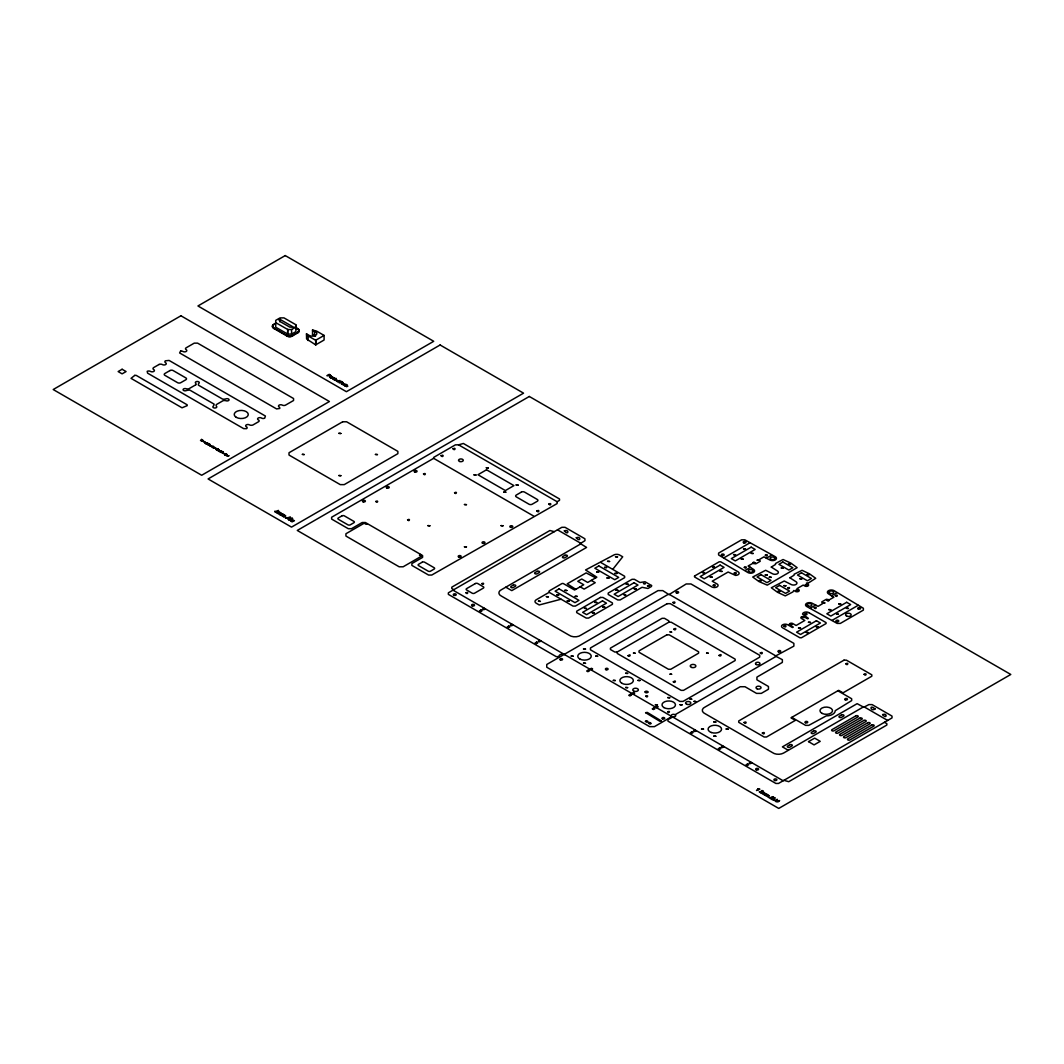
<?xml version="1.0" encoding="UTF-8"?>
<svg xmlns="http://www.w3.org/2000/svg" width="1064" height="1064" viewBox="0 0 1064 1064"><rect width="100%" height="100%" fill="white"/><g stroke="black" fill="none" stroke-linecap="round" stroke-linejoin="round"><path stroke-width="1.5" d="M505.812 587.182L511.771 590.626L586.583 547.428L580.306 543.584L584.974 540.658L584.894 538.77L565.024 527.305L561.845 527.305L448.343 592.834L448.343 594.364L556.233 656.648L558.879 656.648C558.627 652.724 569.679 653.961 563.255 654.945L546.75 664.481L546.75 667.234L649.652 726.646L654.427 726.646L671.025 717.056L671.251 715.633A2.248 1.303 0 0 1 673.685 714.343A2.248 1.303 0 0 1 675.707 715.859A2.248 1.303 0 0 1 672.913 716.883L667.979 719.636L667.966 721.153L775.869 783.45L778.516 783.45L892.018 717.921L892.018 716.085L872.161 704.621L868.902 704.581L863.808 707.267L857.132 703.663L782.399 746.875L788.318 750.28M645.143 691.972L645.303 691.613A1.343 0.785 0 0 1 647.83 691.972L647.79 692.185M204.607 441.853C207.148 442.531 201.442 441.972 204.088 441.374M645.316 691.587L645.13 691.999A1.343 0.785 0 0 0 647.644 692.398L647.83 691.972M612.731 569.386L622.706 556.791L619.674 555.049A4.229 2.434 0 0 0 613.516 555.155L585.559 569.958L596.837 577.18L587.7 582.46L581.742 579.016L577.765 581.316L583.724 584.748L574.587 590.028L563.335 583.564A1.343 0.771 0 0 0 561.726 583.697L549.157 590.946L549.157 592.316L572.991 606.081L575.385 606.081L624.648 577.646L624.648 576.262L600.801 562.497M224.664 454.195C223.48 454.86 226.18 452.679 224.69 454.142M580.598 543.997L501.849 589.469A7.448 4.296 0 0 0 501.849 596.345L569.001 635.115A7.448 4.296 0 0 0 580.917 635.115L658.004 590.613L662.766 590.613L668.99 594.616L686.214 583.963L690.975 583.963L793.877 643.374L793.877 646.127L775.43 656.062L782.359 659.667L782.359 662.407L756.93 677.09L756.93 679.843L768.461 686.493L768.461 689.246L761.305 693.382L756.531 693.382L745.013 686.732L740.238 686.732L705.286 706.908A7.448 4.296 0 0 0 705.286 713.798L772.424 752.567A7.448 4.296 0 0 0 783.583 753.059L863.09 707.095M297.069 333.258L297.375 333.059A3.365 1.942 0 0 0 297.96 331.37M279.726 319.187L278.861 319.692L280.045 321.528L289.754 327.113L293.637 327.22L279.726 319.187L279.726 321.714M275.722 322.645L287.719 329.481L287.639 334.123L287.719 329.481M276.268 322.791L273.727 324.254A4.495 2.594 0 0 0 273.727 327.925L286.442 335.266A4.495 2.594 0 0 0 292.8 335.266L297.893 332.327A4.495 2.594 0 0 0 297.893 328.656L295.06 327.034M276.268 323.243L273.727 324.72A4.495 2.594 0 0 0 273.342 324.972M287.719 334.069L275.722 327.233L275.722 320.357L280.045 317.897L283.982 317.883L295.898 324.759L295.898 331.649L291.576 334.096L287.639 334.123M287.639 329.534L291.616 329.534L295.898 327.06M295.898 329.348L295.819 324.813M306.472 333.87L308.121 335.931L315.675 340.281L324.094 335.426L324.094 340.014L315.675 344.869L306.592 338.977L306.472 333.87L309.079 335.373A4.549 2.633 0 0 0 315.902 335.12A4.549 2.633 0 0 0 314.572 331.25L312.457 330.026M212.813 446.308L211.603 447.013L214.077 447.638L212.654 447.625L213.744 446.468L212.561 446.268M218.107 448.968L216.843 450.032L218.399 449.141L216.072 449.128C217.841 446.335 213.412 451.402 217.947 448.875M433.647 458.331L331.622 517.237L331.622 519.072L348.3 528.715L351.479 528.715L362.212 522.517L365.391 522.517L422.608 555.554L422.608 557.39L411.874 563.574L411.874 565.41L428.566 575.052L431.745 575.052L557.137 503.565L557.137 501.729L458.597 444.845L455.419 444.845L433.647 457.414L433.647 458.331L533.782 516.146M458.597 444.845L463.372 443.475L559.518 498.976L559.518 500.359L557.137 501.729M367.373 523.661L366.189 524.353L364.194 523.209L345.92 533.756L345.92 536.057L399.16 566.793L403.136 566.793L421.411 556.233L419.429 555.089L420.626 554.397M484.173 608.156L482.577 609.073L483.774 609.765L485.37 608.847M549.157 592.316L536.442 599.657A4.229 2.434 0 0 0 536.243 603.221L539.262 604.964L561.074 599.205M511.983 624.222L510.401 625.14L511.584 625.832L513.181 624.914M539.794 640.275L538.211 641.193L539.395 641.885L540.991 640.967M723.746 557.935L749.974 542.786M564.944 653.974L668.006 594.47M745.252 570.384L750.466 567.365A78.55 45.353 0 0 0 753.432 569.333A3.937 2.274 0 0 1 753.432 572.538A3.937 2.274 0 0 1 747.872 572.538L718.586 554.942L718.586 553.107L741.635 539.807L744.813 539.807L775.284 556.711A3.937 2.274 0 0 1 775.284 559.93A3.937 2.274 0 0 1 769.724 559.93A78.537 45.34 0 0 0 766.319 558.214L766.266 558.174A79.401 45.845 0 0 0 763.965 556.831L759.603 559.371L760.188 561.3L755.812 563.827L752.607 563.455L748.072 566.008A79.401 45.845 0 0 0 750.399 567.338L750.466 567.365M766.319 558.214L771.546 555.195M617.173 652.033L668.817 622.214L671.211 622.214L735.171 659.148L735.171 660.518L683.527 690.35L681.133 690.35L617.173 653.416L617.173 652.033L614.793 652.033L610.417 649.506L610.417 648.136L662.074 618.317L664.455 618.317L668.817 620.844L668.817 622.214M589.855 669.176L591.451 668.259L592.635 668.95L591.052 669.868M631.896 693.449L633.479 692.531L634.676 693.223L633.093 694.14M810.489 608.049L815.636 605.004A79.401 45.845 0 0 0 818.003 606.387L822.419 603.767L821.78 601.905L826.382 599.285L829.361 599.764L833.897 597.21A79.401 45.845 0 0 0 831.569 595.88L831.503 595.84A78.537 45.34 0 0 0 828.537 593.885A3.937 2.274 0 0 1 828.537 590.666A3.937 2.274 0 0 1 834.096 590.666L863.383 608.262L863.383 610.098L840.334 623.411L837.155 623.411L806.685 606.493A3.937 2.274 0 0 1 806.685 603.288A3.937 2.274 0 0 1 812.244 603.288A78.55 45.353 0 0 0 815.636 605.004L815.702 605.03M831.503 595.84L836.716 592.834M655.411 707.028L657.007 706.11L658.204 706.802L656.608 707.72M831.995 620.418L858.222 605.283M675.081 714.715L775.683 656.634M695.151 729.971L693.555 730.888L694.752 731.58L696.335 730.662M722.961 746.024L721.365 746.941L722.562 747.633L724.158 746.715M750.772 762.077L749.189 762.994L750.373 763.686L751.969 762.768M222.788 452.798L223.387 452.107L222.469 451.482L220.9 452.386C225.621 452.453 222.961 454.594 223.094 452.852M671.171 716.152L564.944 654.799M324.094 335.426L316.553 331.064L312.537 330.066L312.537 334.655L313.88 334.761M808.893 612.691L826.09 622.626L826.09 623.544L801.458 637.762L799.875 637.762L782.585 627.787A3.658 2.115 0 0 1 784.221 624.249L785.166 624.182A3.658 2.115 0 0 1 787.759 624.794L792.52 627.547L793.318 627.095L789.94 625.14A1.968 1.131 0 0 1 789.94 623.531A1.968 1.131 0 0 1 792.72 623.531L796.098 625.486L804.836 620.445L801.458 618.49A1.968 1.131 0 0 1 801.458 616.881A1.968 1.131 0 0 1 804.238 616.881L807.616 618.836L808.414 618.37L802.575 614.128A3.658 2.115 0 0 1 804.836 612.186A3.658 2.115 0 0 1 808.813 612.638L808.879 612.691M312.537 334.655L314.572 335.825A4.549 2.633 0 0 1 315.516 336.251M295.06 327.486L297.893 329.122A4.495 2.594 0 0 1 298.279 329.375M291.576 329.507L291.616 334.123M837.847 690.775L851.679 698.755L851.679 700.591L835.24 710.686A8.991 5.187 0 0 1 826.249 715.886L808.773 725.369L805.594 725.369L791.762 717.389M557.483 529.819L580.598 543.172M669.442 594.47L775.683 655.81M864.527 707.095L887.655 720.448M554.304 531.654L549.928 530.51L451.788 587.168L451.788 588.552L453.783 589.695M884.477 722.283L886.857 723.666L886.857 725.036L788.717 781.694L783.955 780.324M595.641 577.872L586.158 572.898L567.232 583.803L575.77 589.336M591.265 580.399L595.242 582.686L584.123 589.11L580.146 586.823M452.985 590.161L563.521 653.974M672.621 716.963L783.157 780.776M274.552 328.856L274.233 328.656A3.365 1.942 0 0 1 273.568 327.22M316.114 340.028L316.114 344.616M315.675 340.281L315.675 344.869M314.572 331.25L314.572 335.825M308.121 335.931L308.121 340.52M298.598 329.654A4.495 2.594 0 0 1 297.893 332.793L291.669 336.357A3.365 1.942 0 0 1 287.573 336.357L273.727 328.39A4.495 2.594 0 0 1 273.009 325.252M292.8 335.732A4.495 2.594 0 0 1 286.442 335.732M694.539 576.036L694.539 576.954L711.829 586.929A3.658 2.115 0 0 0 717.934 585.985L718.067 585.439A3.658 2.115 0 0 0 716.99 583.95L712.228 581.197L728.122 572.02L735.463 575.385A3.658 2.115 0 0 0 738.842 574.081A3.658 2.115 0 0 0 738.044 571.794L720.767 561.805L719.171 561.805L694.539 576.036M207.946 444.819L209.648 444.114L207.946 444.819M333.471 379.369L334.109 379.821L336.038 378.319L333.471 379.369M344.576 385.78L345.215 386.232L347.143 384.729L344.776 384.051C340.254 386.192 348.447 383.519 344.683 385.634M291.323 520.775L294.422 520.575L292.161 521.879L290.618 521.014L292.361 519.378L292.972 519.724L291.323 520.775M211.217 445.75L209.887 445.949L211.217 445.75M347.662 386.112C346.611 385.075 345.481 387.974 347.662 386.112M279.779 512.635L278.103 513.752L281.002 513.287L279.46 514.55L280.058 514.896L281.907 513.752L278.994 511.664L276.733 512.968L279.779 512.702M283.662 514.883L281.973 516L284.886 515.535L283.343 516.785L283.942 517.131L285.79 515.987L282.878 513.899L280.617 515.215L283.662 514.883M763.939 792.933L762.423 793.93L765.029 793.518L764.191 794.954L765.854 793.93L763.234 792.055L761.186 793.225L763.939 792.933M767.423 794.941L765.92 795.952L768.527 795.526L767.676 796.976L769.352 795.939L766.718 794.063L764.684 795.247L767.423 795.008M759.39 791.869L760.64 792.72A1.436 0.825 0 0 0 761.598 792.56L762.183 791.789L761.398 791.27L763.486 791.35L762.05 790.525C760.574 791.363 761.531 792.653 759.39 791.869M651.54 585.519L651.501 586.424L647.963 588.459L642.031 587.301L620.113 599.95L617.732 599.95L608.196 594.443L608.196 593.074L632.029 579.308L634.41 579.308L639.943 582.5L645.023 581.755L651.54 585.519M201.681 441.094L203.317 441.081L201.721 441.015M208.717 445.164L210.353 445.151L208.717 445.164M334.641 379.875C335.399 381.896 338.605 378.172 334.641 379.875M274.712 511.438L275.403 512.25A1.423 0.825 0 0 0 276.214 512.396L276.76 512.343A1.343 0.771 0 0 0 277.438 511.983C280.47 508.738 277.039 511.598 274.712 511.438M765.269 574.946L767.277 574.986L765.269 574.946M575.172 596.345L577.18 596.399L575.172 596.345M594.749 602.384L596.758 602.437L594.749 602.384M626.27 584.256L628.265 584.296L626.27 584.256M775.869 800.926L779.606 800.607C777.93 803.626 772.105 800.607 777.358 799.317L775.869 800.926M875.06 708.943C870.658 712.281 868.743 703.45 875.06 708.943M227.257 454.833L225.275 455.379L227.257 454.833M407.592 519.87C409.48 522.424 410.571 517.822 407.592 519.87M441.094 455.724C443.169 458.531 444.366 453.477 441.094 455.724M464.449 546.763L466.444 546.843L464.449 546.763M771.307 567.072L777.358 570.942A3.431 1.982 0 0 1 777.358 573.735A3.431 1.982 0 0 1 772.504 573.735L765.654 570.264L752.727 577.034L758.965 581.556L767.264 585.134L797.136 567.657L790.911 563.122L783.051 559.518L775.536 563.508L775.536 564.425L771.307 567.072M789.9 577.805L795.952 581.676A3.431 1.982 0 0 1 795.952 584.469A3.431 1.982 0 0 1 791.111 584.469L784.248 580.997L771.32 587.767L777.558 592.302L785.259 595.88L792.933 591.903L793.811 590.48L795.393 591.398A2.248 1.303 0 0 0 798.572 591.398A2.248 1.303 0 0 0 798.572 589.562L796.989 588.645L803.187 585.067L804.77 585.985A2.248 1.303 0 0 0 807.948 585.985A2.248 1.303 0 0 0 807.948 584.149L806.366 583.232L808.826 582.726L815.716 578.297L809.505 573.855L802.083 570.317L794.13 574.241L794.13 575.159L789.9 577.805M503.817 492.1L505.812 492.18L503.817 492.1M206.682 444.034C208.597 444.938 208.73 443.063 206.709 443.994M341.424 383.865C344.244 386.298 344.882 382.149 341.464 383.798M614.912 573.39L616.921 573.483L614.912 573.39M808.52 741.608L814.066 744.906L820.224 741.342L814.665 738.137L808.52 741.608M595.827 656.102L597.795 656.342L595.907 655.956M548.785 504.097C550.74 506.943 552.123 501.902 548.785 504.097M338.884 433.341L340.879 433.474L338.884 433.341M222.975 452.187L221.485 452.413L222.975 452.187M337.102 381.018L338.445 380.899L337.102 381.018M302.336 454.434L304.317 454.581L302.429 454.288M338.884 475.528L340.879 475.688L338.884 475.528M375.446 454.434L377.427 454.581L375.446 454.434M375.831 501.477C377.467 504.097 378.97 499.548 375.831 501.477M423.512 473.946C425.148 476.579 426.651 472.017 423.512 473.946M427.901 525.629L429.896 525.776L427.901 525.629M453.038 448.795C454.847 451.681 456.496 446.667 453.038 448.795M454.581 492.712C456.217 495.345 457.719 490.783 454.581 492.712M464.463 504.522L466.444 504.668L464.463 504.522M474.039 474.863L476.02 475.01L474.039 474.863M486.341 467.748L488.336 467.894L486.341 467.748M465.992 592.794C467.548 595.295 468.971 590.959 465.992 592.794M481.886 583.617C483.442 586.118 484.798 581.795 481.886 583.617M501.011 525.629L503.006 525.776L501.011 525.629M516.133 484.945L518.115 485.091L516.133 484.945M536.868 510.959C538.677 513.846 540.326 508.831 536.868 510.959M538.451 601.227L540.432 601.386L538.544 601.094M546.391 596.638L548.372 596.798L546.391 596.638M564.346 530.856C568.588 536.203 569.493 528.768 564.346 530.856M556.924 594.922L558.906 595.069L557.017 594.776M576.276 537.732C580.505 543.079 581.409 535.644 576.276 537.732M567.245 600.881L569.24 601.04L567.245 600.881M571.195 656.062L573.19 656.222L571.195 656.062M596.651 571.98L598.646 572.139L596.651 571.98M583.524 648.96L585.506 649.107L583.524 648.96M592.382 612.891L594.377 613.037L592.382 612.891M604.591 567.391L606.586 567.551L604.591 567.391M583.524 663.178L585.506 663.324L583.524 663.178M607.584 561.313L609.566 561.473L607.584 561.313M606.985 577.952L608.967 578.098L606.985 577.952M602.716 606.919L604.698 607.078L602.716 606.919M615.524 556.725L617.519 556.884L615.524 556.725M623.903 594.749L625.885 594.909L624.009 594.616M613.316 680.388L615.311 680.534L613.316 680.388M634.237 588.791L636.219 588.937L634.237 588.791M643.534 583.538L645.196 583.671L643.534 583.538M628.026 655.69C630.048 658.018 631.577 652.804 628.026 655.69M625.632 673.273L627.627 673.419L625.632 673.273M647.511 585.838L649.16 585.958L647.511 585.838M625.632 687.49L627.627 687.65L625.632 687.49M633.492 653.07L635.035 653.176L633.492 653.07M637.948 680.388L639.943 680.534L637.948 680.388M645.795 696.162C647.444 698.795 648.934 694.233 645.795 696.162M645.622 712.681L659.786 721.246L661.436 720.993L647.271 712.414L645.622 712.681M672.9 602.477C674.696 605.363 676.345 600.349 672.9 602.477M655.437 704.701L657.419 704.847L655.437 704.701M673.712 629.303C675.72 631.63 677.196 626.443 673.712 629.303M670.054 674.164L671.597 674.283L670.054 674.164M667.753 697.585L669.735 697.745L667.753 697.585M673.312 681.838C675.321 684.165 676.81 678.978 673.312 681.838M702.506 572.552L704.488 572.698L702.506 572.552M680.069 704.701L682.051 704.847L680.069 704.701M710.207 577.007L712.202 577.154L710.207 577.007M712.441 566.819L714.423 566.966L712.441 566.819M713.213 585.253C715.021 588.139 716.671 583.125 713.213 585.253M690.044 699.088L691.706 699.208L690.044 699.088M720.142 571.275L722.137 571.421L720.142 571.275M694.021 701.376L695.683 701.509L694.021 701.376M706.602 653.07L708.145 653.176L706.602 653.07M733.575 554.61L735.57 554.77L733.575 554.61M734.266 573.097C736.075 575.983 737.724 570.969 734.266 573.097M701.522 729.013L703.517 729.159L701.522 729.013M719.011 655.451C721.033 657.778 722.562 652.578 719.011 655.451M743.51 548.878L745.505 549.024L743.51 548.878M741.289 559.066L743.271 559.212L741.289 559.066M744.295 567.312C746.09 570.198 747.739 565.183 744.295 567.312M751.224 553.333L753.206 553.48L751.224 553.333M713.838 721.897L715.833 722.057L713.838 721.897M753.206 562.43L754.868 562.563L753.206 562.43M713.838 736.128L715.833 736.275L713.838 736.128M757.182 560.143L758.845 560.263L757.182 560.143M759.377 580.612L761.359 580.758L759.47 580.465M765.349 555.155C767.157 558.041 768.807 553.027 765.349 555.155M726.153 729.013L728.148 729.159L726.153 729.013M769.272 577.193L771.254 577.34L769.272 577.193M744.082 722.483C745.891 725.369 747.54 720.355 744.082 722.483M760.308 652.937C762.117 655.823 763.766 650.809 760.308 652.937M781.269 567.963L783.25 568.123L781.269 567.963M777.97 591.345L779.952 591.491L777.97 591.345M788.544 563.774L790.525 563.92L788.544 563.774M783.889 585.626L785.884 585.785L783.889 585.626M783.982 626.111C785.777 628.997 787.427 623.983 783.982 626.111M762.356 733.029C764.165 735.916 765.814 730.901 762.356 733.029M795.952 590.321C797.508 592.821 798.931 588.485 795.952 590.321M799.862 578.71L801.857 578.856L799.862 578.71M789.954 624.422L791.949 624.568L789.954 624.422M807.137 574.507L809.119 574.653L807.137 574.507M805.328 584.907C806.884 587.408 808.308 583.072 805.328 584.907M798.532 627.999L800.527 628.146L798.532 627.999M802.269 617.306L804.264 617.452L802.269 617.306M805.036 613.941C806.845 616.841 808.494 611.827 805.036 613.941M806.246 632.442L808.228 632.601L806.246 632.442M808.467 622.267L810.462 622.413L808.467 622.267M814.226 607.69C816.035 610.576 817.684 605.562 814.226 607.69M816.181 626.709L818.163 626.869L816.181 626.709M823.15 602.822L824.813 602.942L823.15 602.822M827.127 600.522L828.789 600.655L827.127 600.522M828.789 609.579L830.784 609.739L828.789 609.579M835.293 595.534C837.089 598.42 838.738 593.406 835.293 595.534M838.725 603.847L840.72 603.993L838.725 603.847M836.504 614.034L838.485 614.181L836.597 613.888M846.439 608.302L848.42 608.448L846.439 608.302M845.8 663.75C847.596 666.649 849.258 661.635 845.8 663.75M882.601 714.596C886.831 719.942 887.735 712.508 882.601 714.596M864.088 674.283C865.75 677.209 867.639 672.222 864.088 674.283M206.615 442.97C204.288 444.632 204.381 441.374 206.615 442.97M212.933 447.372L213.824 447.346L212.973 447.319M336.53 380.872L337.74 381.949L340.081 380.593L336.53 380.872M207.108 444.087L207.227 444.021M342.049 383.944L343.02 384.064L342.049 383.944M564.878 590.307L566.859 590.507L564.878 590.307M584.455 608.276L586.424 608.475L584.455 608.276M615.963 590.148L617.945 590.347L615.963 590.148M227.031 454.953L226.153 455.033L227.031 454.953M205.339 442.983L206.203 442.93L205.339 442.983M330.638 375.459L326.901 375.698L329.242 374.342L330.638 375.459M342.834 382.495L339.097 382.734L341.438 381.377L342.834 382.495M667.78 711.763C668.937 714.197 670.799 710.167 667.78 711.763M787.892 587.873C789.049 590.307 790.924 586.291 787.892 587.873M219.131 450.165L217.136 450.218L219.104 450.232M228.84 455.778L226.845 455.818L228.84 455.778M334.242 378.146L332.806 379.103L333.551 377.933L331.263 378.212L332.966 377.228L334.242 378.146M329.96 375.353L328.656 375.233L329.96 375.353M342.156 382.388L340.852 382.269L342.156 382.388M336.557 379.782L335.692 379.622L336.557 379.782M670.081 631.91L671.584 632.136L670.081 631.91M290.445 517.277L288.57 519.804L287.081 518.128L285.431 517.995L290.445 517.277M773.541 797.109L771.852 799.383L769.033 797.747L773.541 797.109M219.463 450.245C215.527 452.506 222.482 450.444 219.251 451.056L219.463 450.245M289.381 517.503L288.65 518.421L287.799 517.929L289.381 517.503M772.57 797.308L771.147 797.694L772.57 797.308M180.933 315.782L53.2 389.53L201.681 475.262L329.414 401.514L180.933 315.782M285.245 255.573L197.944 305.967L346.412 391.698L433.713 341.291L285.245 255.573M122.107 369.261L118.131 371.562L122.107 373.85L126.084 371.562L122.107 369.261M134.742 375.379L131.032 378.358L182.024 407.805L187.184 405.65L187.184 404.812L136.192 375.379L134.742 375.379M180.641 350.987L179.63 352.942L276.574 408.922L279.752 408.456A3.87 2.234 0 0 0 279.207 406.993A2.248 1.303 0 0 1 279.114 405.158A2.248 1.303 0 0 1 282.293 405.105A2.381 1.383 0 0 0 285.471 405.158L293.571 400.49L293.571 398.534L197.611 343.14L194.233 343.14L186.147 347.808A2.248 1.303 0 0 0 186.147 349.644A2.248 1.303 0 0 1 186.147 351.479A2.248 1.303 0 0 1 182.968 351.479A2.939 1.702 0 0 0 180.641 350.987M159.055 364.473L153.549 367.652A2.54 1.476 0 0 0 153.748 369.607A2.248 1.303 0 0 1 153.748 371.442A2.248 1.303 0 0 1 150.569 371.442A2.54 1.476 0 0 0 147.191 371.323L147.59 373.158L243.669 428.632L246.529 428.672A2.367 1.37 0 0 0 246.343 426.717L246.236 426.664A2.248 1.303 0 0 1 246.223 424.948A2.248 1.303 0 0 1 249.162 424.722L249.734 425.002A2.766 1.596 0 0 0 252.886 425.002L258.392 421.823A2.181 1.264 0 0 0 258.392 419.908L258.166 419.801A2.248 1.303 0 0 1 258.326 417.966A2.248 1.303 0 0 1 261.505 418.059A2.301 1.33 0 0 0 264.75 418.152L265.402 416.037L169.083 360.43L165.412 360.816A2.54 1.476 0 0 0 165.612 362.757A2.248 1.303 0 0 1 165.612 364.593A2.248 1.303 0 0 1 162.433 364.593A2.54 1.476 0 0 0 159.055 364.473M169.961 370.565L164.88 373.504A2.248 1.303 0 0 0 164.88 375.339L177.595 382.681A2.248 1.303 0 0 0 180.774 382.681L185.854 379.742A2.248 1.303 0 0 0 185.854 377.906L173.139 370.565A2.248 1.303 0 0 0 169.961 370.565M195.67 384.862L188.953 388.732A3.032 1.756 0 0 1 186.027 388.706A1.968 1.131 0 0 0 183.075 389.69A1.968 1.131 0 0 0 186.027 390.674A7.169 4.136 0 0 1 189.858 390.116L214.077 404.107A7.169 4.136 0 0 1 213.119 406.315A1.968 1.131 0 0 0 214.822 408.017A1.968 1.131 0 0 0 216.524 406.315A3.338 1.929 0 0 1 216.378 404.559L223.081 400.689A3.338 1.929 0 0 1 226.113 400.782A1.968 1.131 0 0 0 229.066 399.798A1.968 1.131 0 0 0 226.113 398.814A4.988 2.873 0 0 1 222.669 399.146L198.436 385.168A4.988 2.873 0 0 1 199.008 383.173A1.968 1.131 0 0 0 197.305 381.471A1.968 1.131 0 0 0 195.603 383.173A3.032 1.756 0 0 1 195.67 384.862M201.615 439.445L200.511 440.616L202.852 440.163L201.615 439.445M207.547 442.863L205.977 443.768L207.547 442.863M330.758 375.964C326.475 377.654 333.91 376.589 330.758 375.964M332.061 376.709L330.359 377.693L332.061 376.709M332.7 376.337L332.7 376.337M214.742 447.518C211.922 448.636 216.843 447.944 214.742 447.518M221.259 450.777L219.689 451.681L221.259 450.777M226.472 453.796L224.903 454.7L226.472 453.796M440.11 344.989L208.078 478.946L291.509 527.119L523.554 393.161L440.11 344.989M342.648 421.783L289.009 452.745L289.009 455.046L340.254 484.625L344.231 484.625L397.87 453.663L397.87 451.375L346.611 421.783L342.648 421.783M292.028 518.195L288.903 520.003L292.627 518.54L292.028 518.195M529.313 396.473L297.268 530.444L778.755 808.427L1010.8 674.47L529.313 396.473M341.956 515.867L338.379 517.929A1.689 0.971 0 0 0 338.379 519.312L347.915 524.818A1.689 0.971 0 0 0 350.295 524.818L353.873 522.743A1.689 0.971 0 0 0 353.873 521.373L344.337 515.867A1.689 0.971 0 0 0 341.956 515.867M486.527 469.783L477.949 474.743L505.36 490.571L513.939 485.61L486.527 469.783M521.373 492.1L516.293 495.039A2.248 1.303 0 0 0 516.293 496.875L529.008 504.216A2.248 1.303 0 0 0 532.186 504.216L537.267 501.277A2.248 1.303 0 0 0 537.267 499.442L524.552 492.1A2.248 1.303 0 0 0 521.373 492.1M422.209 562.204L418.631 564.266A1.689 0.971 0 0 0 418.631 565.649L428.167 571.155A1.689 0.971 0 0 0 430.548 571.155L434.125 569.08A1.689 0.971 0 0 0 434.125 567.711L424.589 562.204A1.689 0.971 0 0 0 422.209 562.204M475.369 583.551L466.631 588.605A1.689 0.971 0 0 0 466.631 589.975L472.19 593.193A1.689 0.971 0 0 0 474.571 593.193L483.309 588.139A1.689 0.971 0 0 0 483.309 586.769L477.749 583.551A1.689 0.971 0 0 0 475.369 583.551M513.247 585.134L511.199 586.317A1.463 0.838 0 0 0 511.199 587.514A1.463 0.838 0 0 0 513.274 587.514L515.322 586.331A1.463 0.838 0 0 0 515.322 585.134A1.463 0.838 0 0 0 513.247 585.134M537.094 571.368L535.059 572.538A1.463 0.838 0 0 0 535.059 573.735A1.463 0.838 0 0 0 537.121 573.735L539.155 572.565A1.463 0.838 0 0 0 539.155 571.368A1.463 0.838 0 0 0 537.094 571.368M564.904 555.315L562.856 556.499A1.463 0.838 0 0 0 562.856 557.696A1.463 0.838 0 0 0 564.918 557.696L566.966 556.512A1.463 0.838 0 0 0 566.966 555.315A1.463 0.838 0 0 0 564.904 555.315M480.995 609.991L479.399 610.909L480.596 611.601L482.192 610.683L480.995 609.991M559.092 588.884L555.115 591.172L574.986 602.65L578.949 600.349L559.092 588.884M598.819 565.942L594.843 568.229L614.713 579.707L618.689 577.406L598.819 565.942M508.805 626.058L507.222 626.975L508.406 627.654L510.002 626.749L508.805 626.058M600.508 597.436L576.675 611.202L576.675 612.585L586.211 618.078L588.591 618.078L612.425 604.325L612.425 602.942L602.902 597.436L600.508 597.436M602.503 600.881L582.633 612.345L586.61 614.646L606.467 603.168L602.503 600.881M634.024 582.753L614.154 594.217L618.131 596.518L637.988 585.04L634.024 582.753M536.615 642.111L535.032 643.028L536.216 643.72L537.812 642.802L536.615 642.111M720.089 565.09L700.218 576.555L704.195 578.856L724.065 567.378L720.089 565.09M751.171 547.149L731.301 558.613L735.277 560.914L755.134 549.436L751.171 547.149M667.141 603.687L590.453 647.963L590.453 649.798L679.856 701.415L683.035 701.415L759.709 657.14L759.709 655.304L670.32 603.687L667.141 603.687M588.272 670.094L586.676 671.012L587.873 671.703L589.456 670.786L588.272 670.094M761.026 574.64L757.049 576.927L766.984 582.66L770.961 580.372L761.026 574.64M782.878 562.018L778.901 564.306L788.836 570.051L792.813 567.75L782.878 562.018M666.835 634.836L639.025 650.889L639.025 652.259L668.418 669.243L670.812 669.243L698.622 653.176L698.622 651.806L669.216 634.836L666.835 634.836M779.619 585.373L775.643 587.661L785.578 593.393L789.554 591.105L779.619 585.373M801.471 572.751L797.508 575.052L807.43 580.784L811.406 578.484L801.471 572.751M630.3 694.366L628.718 695.284L629.915 695.976L631.497 695.058L630.3 694.366M653.828 707.946L652.232 708.863L653.429 709.555L655.025 708.637L653.828 707.946M846.691 602.304L826.834 613.768L830.798 616.069L850.668 604.591L846.691 602.304M816.434 620.711L796.577 632.189L800.54 634.477L820.411 623.012L816.434 620.711M646.473 720.674L645.289 721.365L646.872 722.283L648.069 721.591L646.473 720.674M649.652 722.509L648.468 723.201L650.051 724.119L651.248 723.427L649.652 722.509M691.972 731.806L690.376 732.724L691.573 733.415L693.156 732.498L691.972 731.806M844.018 660.159L738.722 720.94L738.722 722.323L764.151 737.006L766.532 737.006L795.34 720.368L790.964 717.841L838.645 690.323L843.021 692.837L871.828 676.212L871.828 674.829L846.399 660.159L844.018 660.159M719.783 747.859L718.187 748.777L719.384 749.468L720.98 748.551L719.783 747.859M747.593 763.912L746.01 764.83L747.194 765.521L748.79 764.604L747.593 763.912M789.807 744.8L787.759 745.984A1.463 0.838 0 0 0 787.759 747.181A1.463 0.838 0 0 0 789.834 747.181L791.882 745.997A1.463 0.838 0 0 0 791.882 744.8A1.463 0.838 0 0 0 789.807 744.8M813.654 731.034L811.619 732.218A1.463 0.838 0 0 0 811.619 733.402A1.463 0.838 0 0 0 813.681 733.402L815.729 732.231A1.463 0.838 0 0 0 815.729 731.034A1.463 0.838 0 0 0 813.654 731.034M841.464 714.981L839.416 716.165A1.463 0.838 0 0 0 839.416 717.362A1.463 0.838 0 0 0 841.478 717.362L843.526 716.178A1.463 0.838 0 0 0 843.526 714.981A1.463 0.838 0 0 0 841.464 714.981M855.868 715.859L832.021 729.625A1.41 0.811 0 0 0 832.021 730.769A1.41 0.811 0 0 0 834.016 730.769L857.85 717.003A1.41 0.811 0 0 0 857.85 715.859A1.41 0.811 0 0 0 855.868 715.859M859.832 718.16L835.998 731.912A1.41 0.811 0 0 0 835.998 733.069A1.41 0.811 0 0 0 837.98 733.069L861.827 719.304A1.41 0.811 0 0 0 861.827 718.16A1.41 0.811 0 0 0 859.832 718.16M863.808 720.448L839.975 734.213A1.41 0.811 0 0 0 839.975 735.357A1.41 0.811 0 0 0 841.957 735.357L865.803 721.591A1.41 0.811 0 0 0 865.803 720.448A1.41 0.811 0 0 0 863.808 720.448M867.785 722.749L843.952 736.501A1.41 0.811 0 0 0 843.952 737.658A1.41 0.811 0 0 0 845.933 737.658L869.767 723.892A1.41 0.811 0 0 0 869.767 722.749A1.41 0.811 0 0 0 867.785 722.749M757.914 788.889L757.688 789.249A2.58 1.49 0 0 0 758.526 789.342L756.491 790.512L759.856 789.195L759.044 789.009A2.195 1.264 0 0 1 757.914 788.889M871.762 725.036L847.915 738.802A1.41 0.811 0 0 0 847.915 739.946A1.41 0.811 0 0 0 849.91 739.946L873.744 726.18A1.41 0.811 0 0 0 873.744 725.036A1.41 0.811 0 0 0 871.762 725.036M758.499 791.044L758.499 791.044M774.951 797.947L772.171 799.556L774.619 800.434L773.209 799.623L774.951 797.947M756.132 664.481A2.248 1.303 0 0 0 759.896 663.896A2.248 1.303 0 0 0 757.142 662.3A2.248 1.303 0 0 0 756.132 664.481M580.133 659.188A6.743 3.897 0 0 0 591.132 656.914A6.743 3.897 0 0 0 582.221 652.551A6.743 3.897 0 0 0 580.133 659.188M663.963 707.6A6.743 3.897 0 0 0 675.241 705.858A6.743 3.897 0 0 0 666.982 701.096A6.743 3.897 0 0 0 663.963 707.6M621.841 683.288A6.743 3.897 0 0 0 633.12 681.545A6.743 3.897 0 0 0 624.861 676.771A6.743 3.897 0 0 0 621.841 683.288M606.068 669.735A1.343 0.785 0 0 0 608.089 669.07A1.343 0.785 0 0 0 606.068 668.392A1.343 0.785 0 0 0 606.068 669.735M662.407 718.825A1.343 0.785 0 0 0 664.668 718.466A1.343 0.785 0 0 0 663.018 717.522A1.343 0.785 0 0 0 662.407 718.825M560.302 659.866A1.343 0.785 0 0 0 562.55 659.52A1.343 0.785 0 0 0 560.901 658.563A1.343 0.785 0 0 0 560.302 659.866M459.728 461.497A2.354 1.357 0 0 0 463.266 460.313A2.354 1.357 0 0 0 459.728 459.129A2.354 1.357 0 0 0 459.728 461.497M778.422 651.833A1.343 0.785 0 0 0 780.683 651.487A1.343 0.785 0 0 0 779.034 650.53A1.343 0.785 0 0 0 778.422 651.833M676.598 593.007A1.343 0.785 0 0 0 678.619 592.329A1.343 0.785 0 0 0 676.598 591.664A1.343 0.785 0 0 0 676.598 593.007M472.19 605.868A1.463 0.838 0 0 0 474.504 605.256A1.463 0.838 0 0 0 472.443 604.405A1.463 0.838 0 0 0 472.19 605.868M363.196 501.849A1.463 0.838 0 0 0 365.378 501.117A1.463 0.838 0 0 0 363.196 500.386A1.463 0.838 0 0 0 363.196 501.849M387.03 488.083A1.463 0.838 0 0 0 389.224 487.352A1.463 0.838 0 0 0 387.03 486.62A1.463 0.838 0 0 0 387.03 488.083M414.774 472.004A1.463 0.838 0 0 0 417.035 471.339A1.463 0.838 0 0 0 414.92 470.541A1.463 0.838 0 0 0 414.774 472.004M458.637 556.991A1.463 0.838 0 0 0 461.084 556.618A1.463 0.838 0 0 0 459.302 555.581A1.463 0.838 0 0 0 458.637 556.991M482.604 543.292A1.463 0.838 0 0 0 484.958 542.76A1.463 0.838 0 0 0 482.99 541.855A1.463 0.838 0 0 0 482.604 543.292M510.6 527.305A1.463 0.838 0 0 0 512.795 526.574A1.463 0.838 0 0 0 510.6 525.842A1.463 0.838 0 0 0 510.6 527.305M805.435 722.709A1.343 0.785 0 0 0 807.682 722.363A1.343 0.785 0 0 0 806.033 721.405A1.343 0.785 0 0 0 805.435 722.709M845.188 699.779A1.343 0.785 0 0 0 847.436 699.394A1.343 0.785 0 0 0 845.734 698.476A1.343 0.785 0 0 0 845.188 699.779M822.113 713.425A6.291 3.631 0 0 0 832.42 711.39A6.291 3.631 0 0 0 824.228 707.254A6.291 3.631 0 0 0 822.113 713.425M633.585 690.988A2.806 1.623 0 0 0 638.28 690.257A2.806 1.623 0 0 0 634.849 688.275A2.806 1.623 0 0 0 633.585 690.988M757.262 688.913A2.527 1.463 0 0 0 761.053 687.65A2.527 1.463 0 0 0 757.262 686.386A2.527 1.463 0 0 0 757.262 688.913M836.65 621.695A1.41 0.811 0 0 0 838.764 620.99A1.41 0.811 0 0 0 836.65 620.299A1.41 0.811 0 0 0 836.65 621.695M858.222 608.954A1.41 0.811 0 0 0 860.563 608.595A1.41 0.811 0 0 0 858.848 607.597A1.41 0.811 0 0 0 858.222 608.954M846.971 616.242A2.806 1.623 0 0 0 851.187 614.846A2.806 1.623 0 0 0 846.971 613.436A2.806 1.623 0 0 0 846.971 616.242M829.654 593.233A2.354 1.357 0 0 0 833.591 592.635A2.354 1.357 0 0 0 830.705 590.959A2.354 1.357 0 0 0 829.654 593.233M807.802 605.855A2.354 1.357 0 0 0 811.739 605.243A2.354 1.357 0 0 0 808.853 603.581A2.354 1.357 0 0 0 807.802 605.855M722.057 555.541A1.41 0.811 0 0 0 724.158 554.836A1.41 0.811 0 0 0 722.057 554.131A1.41 0.811 0 0 0 722.057 555.541M743.909 542.919A1.41 0.811 0 0 0 746.01 542.214A1.41 0.811 0 0 0 743.909 541.51A1.41 0.811 0 0 0 743.909 542.919M770.828 559.278A2.354 1.357 0 0 0 774.778 558.667A2.354 1.357 0 0 0 771.892 557.004A2.354 1.357 0 0 0 770.828 559.278M749.269 572.046A2.354 1.357 0 0 0 752.993 571.075A2.354 1.357 0 0 0 749.681 569.692A2.354 1.357 0 0 0 749.269 572.046M756.331 769.897A1.463 0.838 0 0 0 758.592 769.245A1.463 0.838 0 0 0 756.464 768.447A1.463 0.838 0 0 0 756.331 769.897M774.645 780.471A1.463 0.838 0 0 0 776.866 779.766A1.463 0.838 0 0 0 774.698 779.008A1.463 0.838 0 0 0 774.645 780.471M453.743 595.228A1.463 0.838 0 0 0 456.177 594.843A1.463 0.838 0 0 0 454.394 593.818A1.463 0.838 0 0 0 453.743 595.228M691.653 667.434A2.806 1.623 0 0 0 695.869 666.024A2.806 1.623 0 0 0 691.653 664.628A2.806 1.623 0 0 0 691.653 667.434M236.275 417.341A7.022 4.056 0 0 0 248.032 415.519A7.022 4.056 0 0 0 239.427 410.558A7.022 4.056 0 0 0 236.275 417.341M686.879 704.341A2.647 1.529 0 0 0 690.842 703.011A2.647 1.529 0 0 0 686.879 701.695A2.647 1.529 0 0 0 686.879 704.341M711.444 732.537A6.743 3.897 0 0 0 721.565 729.159A6.743 3.897 0 0 0 711.444 725.794A6.743 3.897 0 0 0 711.444 732.537"/></g></svg>
